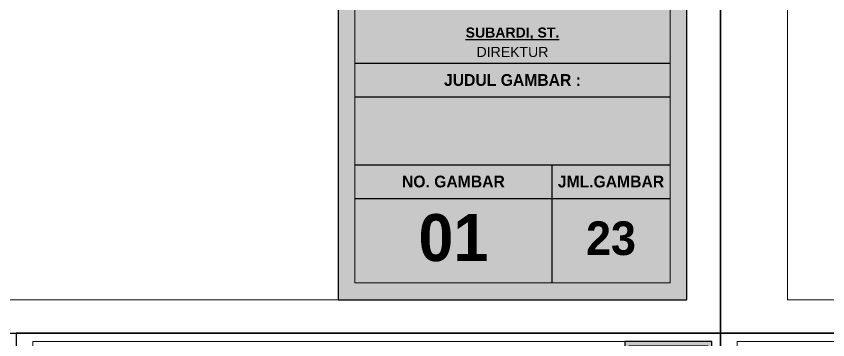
# Model space of a CAD drawing. Header units: centimetres. Extents: x -292707 to 138715, y -53922 to 66277.
# Drawn here: x 31615 to 38876, y -7275 to -4384 of the extents above; entities that cross this region are included whole.
import ezdxf

# ---------------------------------------------------------------- set-up
doc = ezdxf.new("R2010")
doc.units = ezdxf.units.CM
for name, color, linetype in [('A-ALINE-1', 91, 'Continuous'), ('A-ALINE-4', 113, 'Continuous'), ('A-TEXT', 254, 'Continuous')]:
    doc.layers.add(name, color=color, linetype=linetype)
doc.layers.add('A-FILL-1', color=250, linetype='Continuous', lineweight=0, true_color=0x333333)
doc.layers.add('A-SWING AREA', color=7, linetype='Continuous', lineweight=0, true_color=0xf7f7f7, transparency=0.2)
doc.styles.add('Scale 170', font='GOTHICB.TTF', dxfattribs={"height": 50})

# ---------------------------------------------------------------- blocks, each defined once
blk = doc.blocks.new('jhgkjhkjhkjh')
at = {"layer": 'A-SWING AREA', "transparency": 33554457}
h = blk.add_hatch(color=256, dxfattribs=at)
h.dxf.hatch_style = 1
h.paths.add_polyline_path([(-933.61, 931.53), (-881.61, 931.53), (-881.61, 1218.53), (-933.61, 1218.53)])
at = {"layer": 'A-ALINE-1', "ltscale": 0.25}
blk.add_lwpolyline([(-933.61, 931.53), (-881.61, 931.53), (-881.61, 1218.53), (-933.61, 1218.53)], close=True, dxfattribs=at)
at = {"layer": 'A-ALINE-4', "ltscale": 0.25}
for points in [[(-931.11, 966.75), (-884.11, 966.75)], [(-931.11, 966.75), (-884.11, 966.75)], [(-931.11, 961.75), (-884.11, 961.75)], [(-931.11, 951.62), (-884.11, 951.62)], [(-901.74, 951.62), (-901.74, 934.03)], [(-931.11, 946.62), (-884.11, 946.62)]]:
    blk.add_lwpolyline(points, dxfattribs=at)
at = {"layer": 'A-FILL-1', "ltscale": 0.25}
blk.add_lwpolyline([(-1286.61, 931.53), (-933.61, 931.53), (-933.61, 1218.53), (-1286.61, 1218.53)], close=True, dxfattribs=at)
at = {"layer": 'A-FILL-1'}
blk.add_lwpolyline([(-931.11, 934.03), (-884.11, 934.03), (-884.11, 1216.03), (-931.11, 1216.03)], close=True, dxfattribs=at)
at = {"layer": 'Defpoints'}
blk.add_lwpolyline([(-1296.61, 926.53), (-876.61, 926.53), (-876.61, 1223.53), (-1296.61, 1223.53)], close=True, dxfattribs=at)
at = {"layer": 'A-TEXT', "ltscale": 0.25, "attachment_point": 5, "style": 'Scale 170'}
for s, width, insert, char_height in [('{\\fArial|b1|i0|c0|p34;\\LSUBARDI, ST.}', 47, (-907.61, 971.16), 1.5), ('{\\fArial|b0|i0|c0|p34;DIREKTUR}', 47, (-907.61, 968.43), 1.5), ('{\\fCentury Gothic|b1|i0|c0|p34;JUDUL GAMBAR :}', 47, (-907.61, 964.25), 1.75), ('{\\fCentury Gothic|b1|i0|c0|p34;NO. GAMBAR}', 29.375, (-916.42, 949.12), 1.75), ('{\\fCentury Gothic|b1|i0|c0|p34;JML.GAMBAR}', 29.375, (-892.92, 949.12), 1.75), ('23', 47, (-892.92, 940.65), 5)]:
    blk.add_mtext_dynamic_manual_height_columns(s, width=width, gutter_width=105, heights=[0], dxfattribs=dict(at, insert=insert, char_height=char_height))

msp = doc.modelspace()

# ---------------------------------------------------------------- block references
at = {"layer": 'A-TEXT'}
for p, xscale, yscale, zscale in [((90511.9, -62809), 60, 60, 60), ((115711.9, -62809), 60, 60, 60), ((51064.4, -25570.2), 15, 15, 15), ((57364.4, -25570.2), 15, 15, 15)]:
    msp.add_blockref('jhgkjhkjhkjh', p, dxfattribs=dict(at, xscale=xscale, yscale=yscale, zscale=zscale))

# ---------------------------------------------------------------- texts
at = {"layer": 'A-TEXT', "ltscale": 0.25, "insert": (35526.5, -6365.3), "char_height": 420, "attachment_point": 5, "style": 'Scale 170'}
msp.add_mtext_dynamic_manual_height_columns('01', width=1762.5, gutter_width=6300, heights=[0], dxfattribs=at)

doc.saveas('drawing.dxf')
